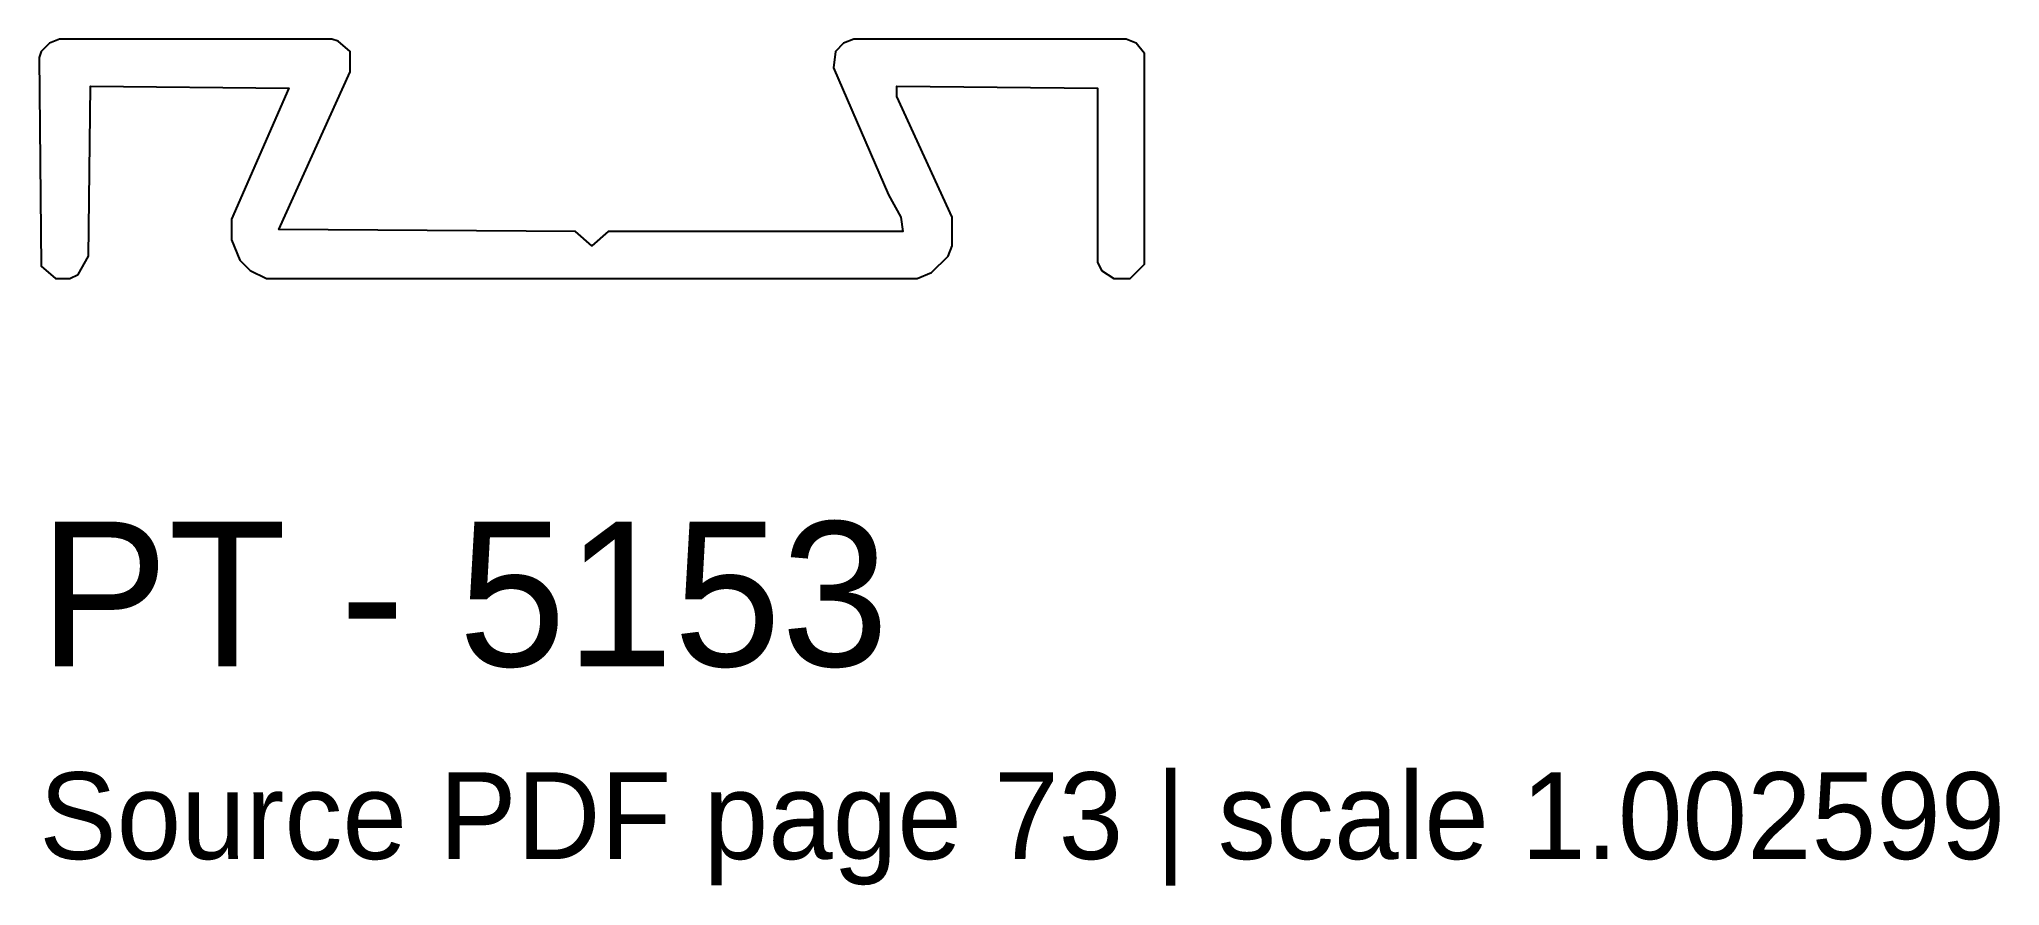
# Model space of a CAD drawing. Header units: millimetres. Extents: x 0 to 40.7, y -12.6 to 5.
import ezdxf

# ---------------------------------------------------------------- set-up
doc = ezdxf.new("R2010")
doc.units = ezdxf.units.MM
doc.layers.add('INFO', color=7, linetype='Continuous')
doc.layers.add('PROFILE', color=7, linetype='Continuous')

msp = doc.modelspace()

# ---------------------------------------------------------------- linework, layer by layer
at = {"layer": 'PROFILE'}
msp.add_lwpolyline([(0, 4.626), (0.042, 0.297), (0.34, 0.042), (0.637, 0.042), (0.806, 0.127), (1.019, 0.509), (1.061, 4.032), (5.178, 3.99), (3.99, 1.273), (3.99, 0.849), (4.159, 0.424), (4.372, 0.212), (4.711, 0.042), (18.208, 0.042), (18.505, 0.17), (18.845, 0.509), (18.93, 0.722), (18.93, 1.316), (17.784, 3.82), (17.784, 4.032), (21.943, 3.99), (21.943, 0.382), (22.028, 0.212), (22.283, 0.042), (22.622, 0.042), (22.919, 0.34), (22.919, 4.711), (22.75, 4.923), (22.537, 5.008), (16.892, 5.008), (16.68, 4.923), (16.51, 4.754), (16.468, 4.414), (17.614, 1.783), (17.869, 1.316), (17.911, 1.019), (11.799, 1.019), (11.46, 0.722), (11.12, 1.019), (4.966, 1.061), (6.451, 4.329), (6.451, 4.754), (6.197, 4.966), (6.069, 5.008), (0.424, 5.008), (0.212, 4.923), (0.042, 4.754)], close=True, dxfattribs=at)

# ---------------------------------------------------------------- texts
at = {"layer": 'INFO'}
for s, height, p in [('PT - 5153', 3, (0, -8)), ('Source PDF page 73 | scale 1.002599', 1.8, (0, -12))]:
    msp.add_text(s, height=height, dxfattribs=at).set_placement(p)

doc.saveas('drawing.dxf')
